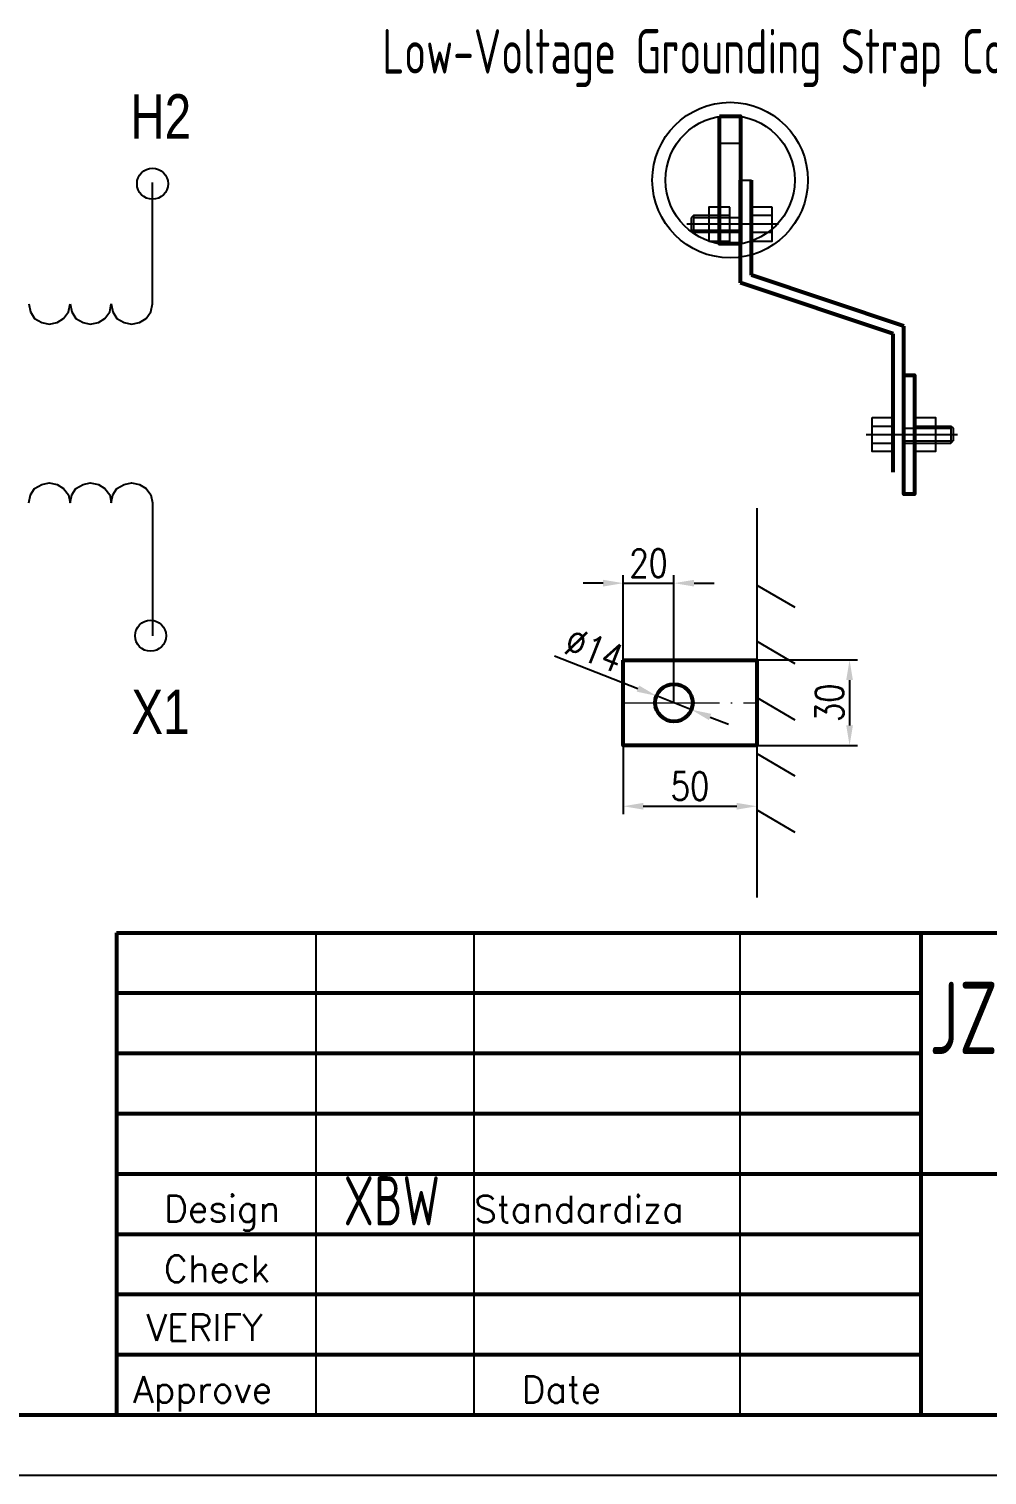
# Model space of a CAD drawing. Header units: millimetres. Extents: x 110990 to 114779, y -20151 to -17057.
# Drawn here: x 112984 to 113701, y -20151 to -19068 of the extents above; entities that cross this region are included whole.
import ezdxf
from ezdxf.enums import TextEntityAlignment as Align

# ---------------------------------------------------------------- set-up
doc = ezdxf.new("R2010")
doc.units = ezdxf.units.MM
doc.header["$LTSCALE"] = 3
doc.linetypes.add('ACAD_ISO04W100', pattern=[30, 24, -3, 0, -3])
doc.layers.add('标注、文本', color=3, linetype='Continuous', lineweight=25)
doc.layers.add('粗实线', color=4, linetype='Continuous', lineweight=53)
doc.styles.add('pdm', font='gbenor.shx', dxfattribs={"width": 0.8, "bigfont": 'gbhzfs.shx'})
doc.styles.get("Standard").update_dxf_attribs({"font": 'txt', "bigfont": 'gbcbig.shx'})
doc.styles.add('TH_GBDIM', font='romans.shx', dxfattribs={"width": 0.8, "bigfont": 'gbcbig.shx'})
doc.dimstyles.new('TH_GBDIM1', dxfattribs={"dimscale": 3, "dimtxt": 3.5, "dimasz": 2.5, "dimexe": 2, "dimexo": 0, "dimgap": 1.5, "dimtad": 1, "dimdec": 1, "dimzin": 0, "dimdsep": 46, "dimtxsty": 'TH_GBDIM', "dimcen": 2.5, "dimclrd": 3, "dimclre": 256, "dimclrt": 2, "dimadec": 0, "dimazin": 0, "dimtfac": 0.714286, "dimtdec": 1, "dimtmove": 0, "dimatfit": 3, "dimfxl": 1, "dimtzin": 0, "dimlwd": -1, "dimlwe": -1, "dimarcsym": 0})

# ---------------------------------------------------------------- blocks, each defined once
blk = doc.blocks.new('*D24')
at = {"layer": 'Defpoints', "color": 0, "transparency": 16777216}
for p in [(113428.4, -19604.6), (113528.4, -19604.6), (113528.4, -19650.1)]:
    blk.add_point(p, dxfattribs=at)
at = {"layer": '标注、文本', "transparency": 16777216}
for p, q in [((113428.4, -19604.6), (113428.4, -19656.1)), ((113528.4, -19604.6), (113528.4, -19656.1))]:
    blk.add_line(p, q, dxfattribs=at)
at = {"layer": '标注、文本', "color": 3, "transparency": 16777216}
blk.add_line((113443.4, -19650.1), (113513.4, -19650.1), dxfattribs=at)
for points in [[(113443.4, -19647.6), (113443.4, -19652.6), (113428.4, -19650.1)], [(113513.4, -19647.6), (113513.4, -19652.6), (113528.4, -19650.1)]]:
    blk.add_solid(points, dxfattribs=at)
at = {"layer": '标注、文本', "color": 2, "transparency": 16777216, "insert": (113478.4, -19635.1), "char_height": 21, "attachment_point": 5, "style": 'TH_GBDIM'}
blk.add_mtext('50', dxfattribs=at)
blk = doc.blocks.new('*D25')
at = {"layer": 'Defpoints', "color": 0, "transparency": 16777216}
for p in [(113528.4, -19540.6), (113528.4, -19604.6), (113597.8, -19604.6)]:
    blk.add_point(p, dxfattribs=at)
at = {"layer": '标注、文本', "transparency": 16777216}
for p, q in [((113528.4, -19540.6), (113603.8, -19540.6)), ((113528.4, -19604.6), (113603.8, -19604.6))]:
    blk.add_line(p, q, dxfattribs=at)
at = {"layer": '标注、文本', "color": 3, "transparency": 16777216}
blk.add_line((113597.8, -19555.6), (113597.8, -19589.6), dxfattribs=at)
for points in [[(113595.3, -19555.6), (113600.3, -19555.6), (113597.8, -19540.6)], [(113595.3, -19589.6), (113600.3, -19589.6), (113597.8, -19604.6)]]:
    blk.add_solid(points, dxfattribs=at)
at = {"layer": '标注、文本', "color": 2, "transparency": 16777216, "insert": (113582.8, -19572.6), "char_height": 21, "attachment_point": 5, "rotation": 90, "style": 'TH_GBDIM'}
blk.add_mtext('30', dxfattribs=at)
blk = doc.blocks.new('*D26')
at = {"layer": 'Defpoints', "color": 0, "transparency": 16777216}
for p in [(113466.4, -19483.1), (113428.4, -19540.6), (113466.4, -19572.6)]:
    blk.add_point(p, dxfattribs=at)
at = {"layer": '标注、文本', "color": 3, "transparency": 16777216}
for p, q in [((113413.4, -19483.1), (113398.4, -19483.1)), ((113428.4, -19483.1), (113466.4, -19483.1)), ((113481.4, -19483.1), (113496.4, -19483.1))]:
    blk.add_line(p, q, dxfattribs=at)
at = {"layer": '标注、文本', "transparency": 16777216}
for p, q in [((113428.4, -19540.6), (113428.4, -19477.1)), ((113466.4, -19572.6), (113466.4, -19477.1))]:
    blk.add_line(p, q, dxfattribs=at)
at = {"layer": '标注、文本', "color": 3, "transparency": 16777216}
for points in [[(113413.4, -19480.6), (113413.4, -19485.6), (113428.4, -19483.1)], [(113481.4, -19480.6), (113481.4, -19485.6), (113466.4, -19483.1)]]:
    blk.add_solid(points, dxfattribs=at)
at = {"layer": '标注、文本', "color": 2, "transparency": 16777216, "insert": (113447.4, -19468.1), "char_height": 21, "attachment_point": 5, "style": 'TH_GBDIM'}
blk.add_mtext('20', dxfattribs=at)
blk = doc.blocks.new('*D27')
at = {"layer": 'Defpoints', "color": 0, "transparency": 16777216}
for p in [(113453.4, -19567.5), (113479.4, -19577.8)]:
    blk.add_point(p, dxfattribs=at)
at = {"layer": '标注、文本', "color": 3, "transparency": 16777216}
for p, q in [((113376.9, -19537.4), (113439.4, -19562)), ((113479.4, -19577.8), (113453.4, -19567.5)), ((113493.4, -19583.3), (113507.3, -19588.7))]:
    blk.add_line(p, q, dxfattribs=at)
for points in [[(113440.3, -19559.7), (113438.5, -19564.3), (113453.4, -19567.5)], [(113494.3, -19580.9), (113492.5, -19585.6), (113479.4, -19577.8)]]:
    blk.add_solid(points, dxfattribs=at)
at = {"layer": '标注、文本', "color": 2, "transparency": 16777216, "insert": (113406.7, -19533), "char_height": 21, "attachment_point": 5, "rotation": 338.5099, "style": 'TH_GBDIM'}
blk.add_mtext('%%C14', dxfattribs=at)

msp = doc.modelspace()

# ---------------------------------------------------------------- linework, layer by layer
at = {"layer": '标注、文本'}
for p, q in [((113500.54, -19153.76), (113516.25, -19153.76)), ((113516.25, -19181.37), (113524.38, -19181.37)), ((113076.14, -19274.07), (113076.14, -19183.07)), ((113544.55, -19214.33), (113476.09, -19214.33)), ((113481.04, -19207.99), (113479.35, -19209.54)), ((113479.35, -19209.54), (113479.35, -19219.11)), ((113492.56, -19207.99), (113481.04, -19207.99)), ((113481.04, -19207.99), (113481.04, -19220.66)), ((113516.4, -19209.54), (113481.04, -19209.54)), ((113508.21, -19207.99), (113492.56, -19207.99)), ((113540, -19207.99), (113524.35, -19207.99)), ((113516.4, -19219.11), (113479.35, -19219.11)), ((113481.04, -19220.66), (113479.35, -19219.11)), ((113516.4, -19220.66), (113481.04, -19220.66)), ((113540, -19220.66), (113524.35, -19220.66)), ((113614.7, -19365.54), (113630.35, -19365.54)), ((113646.49, -19365.54), (113662.14, -19365.54)), ((113662.14, -19365.54), (113673.66, -19365.54)), ((113673.66, -19365.54), (113673.66, -19378.21)), ((113673.66, -19365.54), (113675.36, -19367.09)), ((113610.15, -19371.87), (113678.62, -19371.87)), ((113638.31, -19367.09), (113673.66, -19367.09)), ((113638.31, -19376.66), (113675.36, -19376.66)), ((113673.66, -19378.21), (113675.36, -19376.66)), ((113675.36, -19367.09), (113675.36, -19376.66)), ((113614.7, -19378.21), (113630.35, -19378.21)), ((113638.31, -19378.21), (113673.66, -19378.21)), ((113076.14, -19423.05), (113076.14, -19522.47)), ((113528.39, -19426.85), (113528.39, -19718.4)), ((113528.39, -19484.57), (113556.78, -19501.19)), ((113528.39, -19526.61), (113556.78, -19543.24)), ((113528.39, -19568.66), (113556.78, -19585.28)), ((113528.39, -19610.71), (113556.78, -19627.33)), ((113528.39, -19652.75), (113556.78, -19669.37)), ((113198.48, -19744.77), (113198.48, -20105.63)), ((113316.71, -19744.77), (113316.71, -20105.63)), ((113515.78, -19744.77), (113515.78, -20105.63)), ((110989.75, -20150.74), (114778.79, -20150.74))]:
    msp.add_line(p, q, dxfattribs=at)
at = {"layer": '标注、文本', "color": 1, "linetype": 'ACAD_ISO04W100', "lineweight": 15}
msp.add_line((113428.39, -19572.63), (113528.39, -19572.63), dxfattribs=at)
at = {"layer": '标注、文本'}
for points in [[(113508.21, -19201.62), (113492.56, -19201.62), (113492.56, -19227.04), (113508.21, -19227.04)], [(113540, -19201.62), (113524.35, -19201.62), (113524.35, -19227.04), (113540, -19227.04)], [(113614.7, -19359.17), (113630.35, -19359.17), (113630.35, -19384.58), (113614.7, -19384.58)], [(113646.49, -19359.17), (113662.14, -19359.17), (113662.14, -19384.58), (113646.49, -19384.58)]]:
    msp.add_lwpolyline(points, close=True, dxfattribs=at)
for points in [[(112983.65, -19274.07), (112984.85, -19280.12), (112987.88, -19284.95), (112993.32, -19287.98), (112998.76, -19289.19), (113004.81, -19287.98), (113009.64, -19284.95), (113013.27, -19280.12), (113014.48, -19274.07)], [(113014.48, -19274.07), (113015.69, -19280.12), (113018.71, -19284.95), (113024.15, -19287.98), (113029.59, -19289.19), (113035.64, -19287.98), (113040.47, -19284.95), (113044.1, -19280.12), (113045.31, -19274.07)], [(113045.31, -19274.07), (113046.52, -19280.12), (113049.54, -19284.95), (113054.98, -19287.98), (113060.42, -19289.19), (113066.47, -19287.98), (113071.31, -19284.95), (113074.93, -19280.12), (113076.14, -19274.07)], [(112983.65, -19423.05), (112984.85, -19417.01), (112987.88, -19412.17), (112993.32, -19409.15), (112998.76, -19407.94), (113004.81, -19409.15), (113009.64, -19412.17), (113013.27, -19417.01), (113014.48, -19423.05)], [(113014.48, -19423.05), (113015.69, -19417.01), (113018.71, -19412.17), (113024.15, -19409.15), (113029.59, -19407.94), (113035.64, -19409.15), (113040.47, -19412.17), (113044.1, -19417.01), (113045.31, -19423.05)], [(113045.31, -19423.05), (113046.52, -19417.01), (113049.54, -19412.17), (113054.98, -19409.15), (113060.42, -19407.94), (113066.47, -19409.15), (113071.31, -19412.17), (113074.93, -19417.01), (113076.14, -19423.05)]]:
    msp.add_lwpolyline(points, dxfattribs=at)
for centre, radius in [((113508.4, -19181.37), 58.21), ((113508.4, -19181.37), 48.37), ((113076.14, -19184.1), 11.61), ((113074.69, -19522.47), 11.61)]:
    msp.add_circle(centre, radius, dxfattribs=at)
at = {"layer": '粗实线', "ltscale": 2}
for p, q in [((113516.25, -19258.33), (113516.25, -19181.37)), ((113524.35, -19252.5), (113524.35, -19181.37)), ((113638.45, -19290.69), (113524.35, -19252.5)), ((113630.35, -19296.52), (113516.25, -19258.33)), ((113630.35, -19400.01), (113630.35, -19296.52)), ((113638.45, -19400.01), (113638.45, -19290.69))]:
    msp.add_line(p, q, dxfattribs=at)
at = {"layer": '粗实线'}
for p, q in [((113049.09, -19744.77), (114733.68, -19744.77)), ((113049.09, -19744.77), (113049.09, -20105.63)), ((113651.1, -19744.77), (113651.1, -20105.63)), ((113049.09, -19789.88), (113651.1, -19789.88)), ((113049.09, -19834.99), (113651.1, -19834.99)), ((113049.09, -19880.09), (113651.1, -19880.09)), ((113049.09, -19925.2), (113651.1, -19925.2)), ((113651.1, -19925.2), (114192.39, -19925.2)), ((113049.09, -19970.31), (113651.1, -19970.31)), ((113049.09, -20015.42), (113651.1, -20015.42)), ((113049.09, -20060.52), (113651.1, -20060.52)), ((111215.29, -20105.63), (114733.68, -20105.63))]:
    msp.add_line(p, q, dxfattribs=at)
at = {"layer": '粗实线', "ltscale": 2}
for points in [[(113500.54, -19133.64), (113516.25, -19133.64), (113516.25, -19229.1), (113500.54, -19229.1)], [(113638.42, -19327.32), (113646.49, -19327.32), (113646.49, -19416.43), (113638.42, -19416.43)], [(113428.39, -19540.63), (113528.39, -19540.63), (113528.39, -19604.63), (113428.39, -19604.63)]]:
    msp.add_lwpolyline(points, close=True, dxfattribs=at)
msp.add_circle((113466.39, -19572.63), 14, dxfattribs=at)

# ---------------------------------------------------------------- texts
at = {"layer": '标注、文本', "style": 'pdm', "width": 0.8}
msp.add_text('JZPDL-10/7.2/0.12-0.24', height=54.1291, dxfattribs=at).set_placement((113916.46, -19808.5), align=Align.MIDDLE_CENTER)
msp.add_text('XBW', height=36.847, dxfattribs=at).set_placement((113219.19, -19963.82))
at = {"layer": '标注、文本'}
for s, height, p in [('Design', 19.903, (113084.63, -19961.26)), ('Standardiza', 19.9032, (113316.75, -19961.64)), ('Check', 19.903, (113084.63, -20006.36)), ('VERIFY', 19.903, (113071.51, -20050.26)), ('Approve', 19.903, (113061.67, -20096.58)), ('Date', 19.903, (113352.25, -20096.58))]:
    msp.add_text(s, height=height, dxfattribs=at).set_placement(p)
at = {"layer": '标注、文本', "insert": (113248.09, -19068.34), "char_height": 33.3219, "width": 580.3705, "attachment_point": 1, "style": 'pdm'}
msp.add_mtext('Low-Voltage Grounding Strap Connection', dxfattribs=at)
at = {"layer": '标注、文本', "char_height": 33.3219, "attachment_point": 7, "style": 'pdm'}
for s, insert in [('{\\fCIDFont+F1|b0|i0|c134|p0;H2}', (113059.49, -19150.46)), ('{\\fCIDFont+F1|b0|i0|c134|p0;X1}', (113060.34, -19596.13))]:
    msp.add_mtext(s, dxfattribs=dict(at, insert=insert))

# ---------------------------------------------------------------- dimensions: what is measured, and where the dimension line sits
at = {"layer": '标注、文本'}
dim = msp.add_linear_dim(base=(113466.39, -19483.12), p1=(113428.39, -19540.63), p2=(113466.39, -19572.63), text='20', dimstyle='TH_GBDIM1', override={"dimtxt": 7, "dimasz": 5}, dxfattribs=at)
dim.commit()
dim.dimension.update_dxf_attribs({"geometry": '*D26', "text_midpoint": (113447.39, -19483.12), "dimtype": 160})
dim = msp.add_diameter_dim_2p(p1=(113479.42, -19577.76), p2=(113453.37, -19567.5), text='%%C14', dimstyle='TH_GBDIM1', override={"dimtxt": 7, "dimasz": 5}, dxfattribs=at)
dim.commit()
dim.dimension.update_dxf_attribs({"geometry": '*D27', "text_midpoint": (113406.66, -19532.99)})
dim = msp.add_linear_dim(base=(113597.82, -19604.63), p1=(113528.39, -19540.63), p2=(113528.39, -19604.63), angle=90, text='30', dimstyle='TH_GBDIM1', override={"dimtxt": 7, "dimasz": 5}, dxfattribs=at)
dim.commit()
dim.dimension.update_dxf_attribs({"geometry": '*D25', "text_midpoint": (113582.82, -19572.63)})
dim = msp.add_linear_dim(base=(113528.39, -19650.14), p1=(113428.39, -19604.63), p2=(113528.39, -19604.63), text='50', dimstyle='TH_GBDIM1', override={"dimtxt": 7, "dimasz": 5}, dxfattribs=at)
dim.commit()
dim.dimension.update_dxf_attribs({"geometry": '*D24', "text_midpoint": (113478.39, -19635.14)})

doc.saveas('drawing.dxf')
